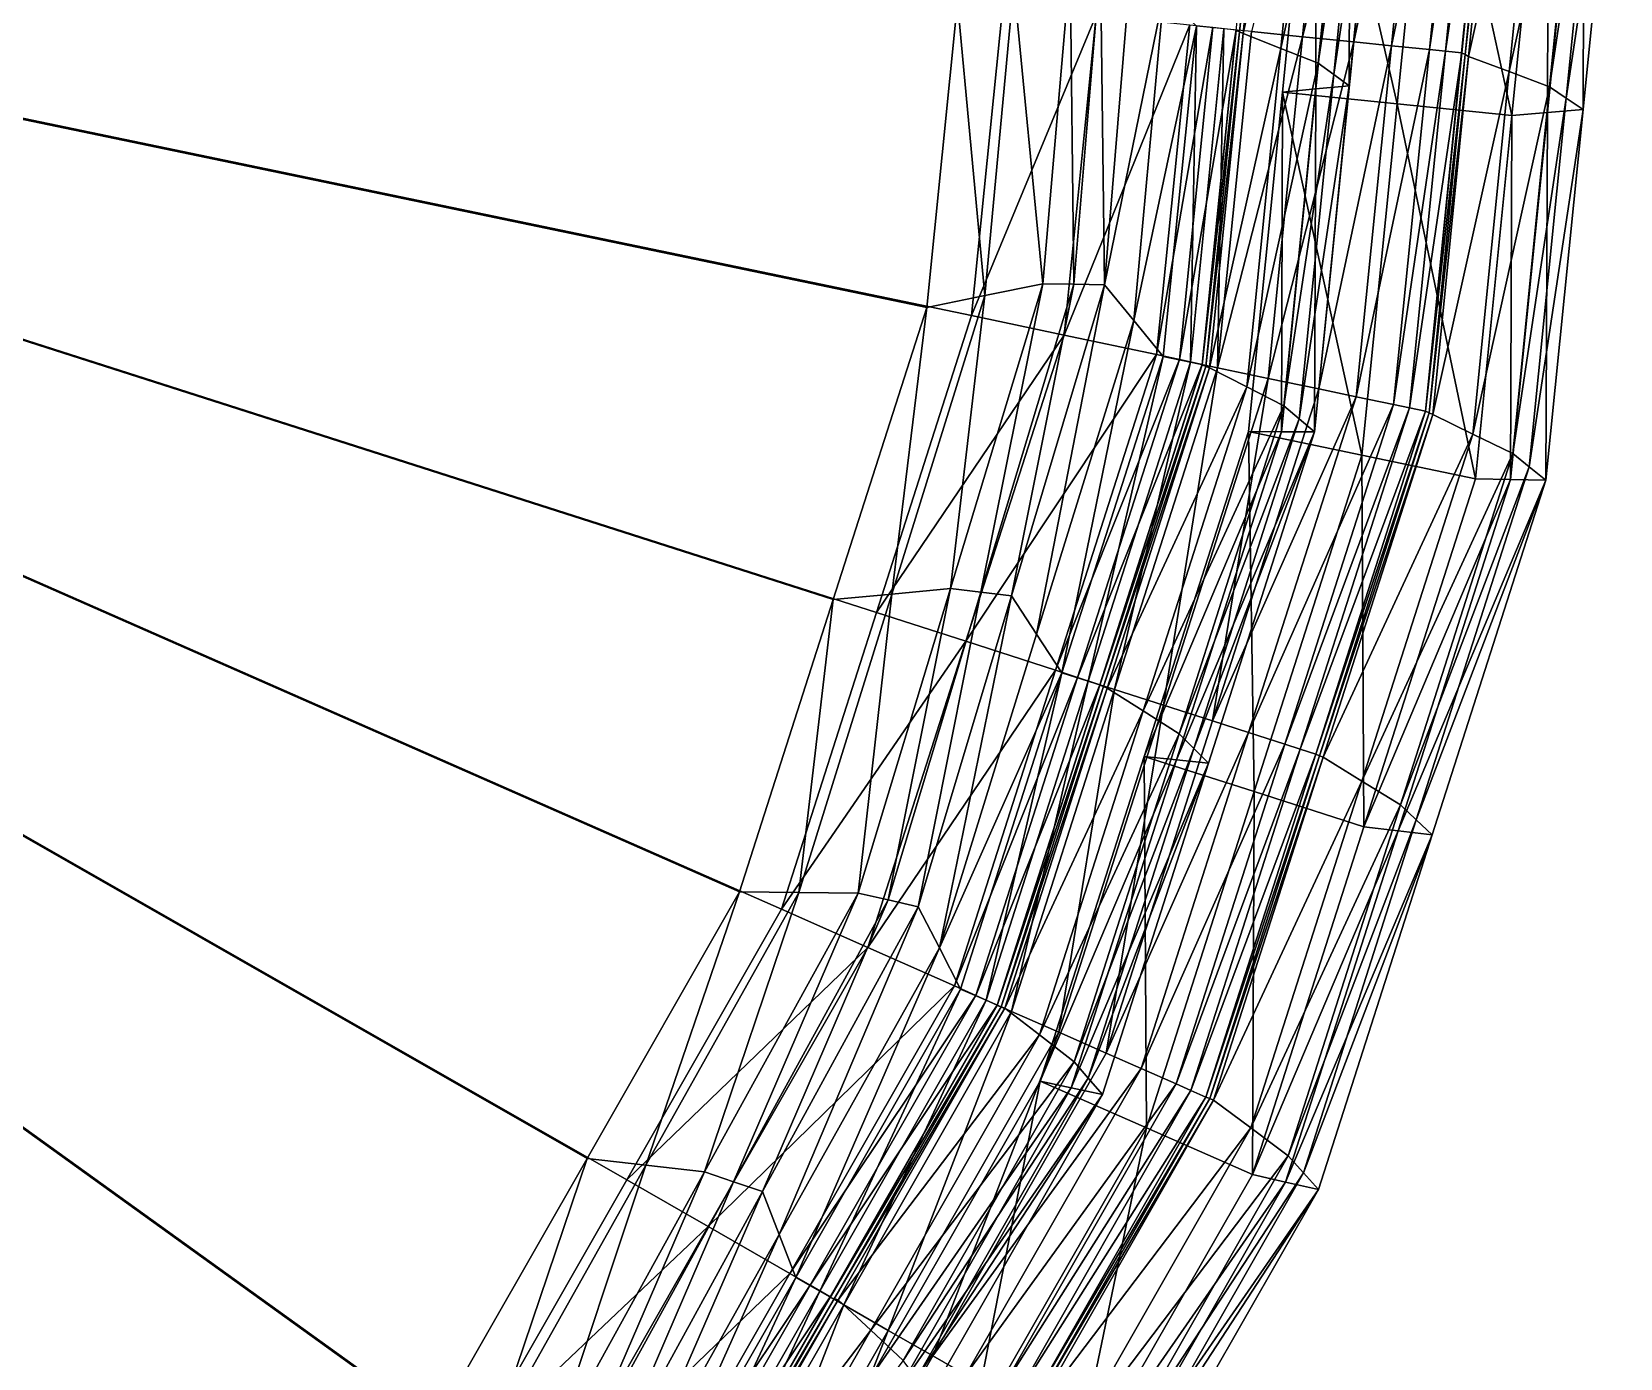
# Model space of a CAD drawing. Extents: x -0.89 to 1.27, y -1.13 to 1.5.
# Drawn here: x 0.789 to 1.27, y -0.5468 to -0.1452 of the extents above; entities that cross this region are included whole.
import ezdxf

# ---------------------------------------------------------------- set-up
doc = ezdxf.new("R2010")
doc.units = 0
doc.layers.add('NoName2', color=15, linetype='CONTINUOUS')

msp = doc.modelspace()

# ---------------------------------------------------------------- linework, layer by layer
at = {"layer": 'NoName2', "color": 0}
for points in [[(1.1738, -0.146701, 0.045898), (1.184226, -0.043271, 0.045898), (1.158318, -0.145141, 0.029938)], [(1.1738, -0.146701, 0.045898), (1.199872, -0.043204, 0.061858), (1.184226, -0.043271, 0.045898)], [(1.189283, -0.148262, 0.061859), (1.199872, -0.043204, 0.061858), (1.1738, -0.146701, 0.045898)], [(1.189283, -0.148262, 0.061859), (1.211458, -0.043155, 0.094499), (1.199872, -0.043204, 0.061858)], [(1.200747, -0.149417, 0.0945), (1.211458, -0.043155, 0.094499), (1.189283, -0.148262, 0.061859)], [(1.200747, -0.149417, 0.0945), (1.223043, -0.043105, 0.12714), (1.211458, -0.043155, 0.094499)], [(1.212211, -0.150573, 0.127141), (1.223043, -0.043105, 0.12714), (1.200747, -0.149417, 0.0945)], [(1.212211, -0.150573, 0.127141), (1.227978, -0.043084, 0.159781), (1.223043, -0.043105, 0.12714)], [(1.217093, -0.151065, 0.159781), (1.227978, -0.043084, 0.159781), (1.212211, -0.150573, 0.127141)], [(1.217093, -0.151065, 0.159781), (1.232912, -0.043063, 0.192421), (1.227978, -0.043084, 0.159781)], [(1.221976, -0.151557, 0.192422), (1.232912, -0.043063, 0.192421), (1.217093, -0.151065, 0.159781)], [(1.221966, -0.151585, 2.85159), (1.232902, -0.043092, 2.851588), (1.221967, -0.151571, 1.554646)], [(1.221966, -0.151585, 2.85159), (1.233922, -0.043646, 3.113521), (1.232902, -0.043092, 2.851588)], [(1.221967, -0.151556, 0.257703), (1.232903, -0.043063, 0.257703), (1.232908, -0.043063, 0.225062)], [(1.221971, -0.151557, 0.225063), (1.221967, -0.151556, 0.257703), (1.232908, -0.043063, 0.225062)], [(1.221967, -0.151556, 0.257703), (1.232902, -0.043077, 1.554646), (1.232903, -0.043063, 0.257703)], [(1.221967, -0.151571, 1.554646), (1.232902, -0.043092, 2.851588), (1.232902, -0.043077, 1.554646)], [(1.221967, -0.151571, 1.554646), (1.232902, -0.043077, 1.554646), (1.221967, -0.151556, 0.257703)], [(1.221971, -0.151557, 0.225063), (1.232908, -0.043063, 0.225062), (1.232912, -0.043063, 0.192421)], [(1.221976, -0.151557, 0.192422), (1.221971, -0.151557, 0.225063), (1.232912, -0.043063, 0.192421)], [(0.849244, -0.636291, 0.000999), (0.189721, -0.047525, 0.000983), (0.787362, -0.70561, 0.000999)], [(0.911126, -0.566972, 0.000999), (0.189721, -0.047525, 0.000983), (0.849244, -0.636291, 0.000999)], [(0.957244, -0.486302, 0.000999), (0.189721, -0.047525, 0.000983), (0.911126, -0.566972, 0.000999)], [(1.003361, -0.405632, 0.001), (0.189721, -0.047525, 0.000983), (0.957244, -0.486302, 0.000999)], [(1.031698, -0.317136, 0.000999), (0.189721, -0.047525, 0.000983), (1.003361, -0.405632, 0.001)], [(1.060036, -0.22864, 0.000999), (0.189721, -0.047525, 0.000983), (1.031698, -0.317136, 0.000999)], [(1.069355, -0.136187, 0.000998), (0.189721, -0.047525, 0.000983), (1.060036, -0.22864, 0.000999)], [(1.073578, -0.23113, 0.062993), (1.044799, -0.321001, 0.062993), (0.189727, -0.047198, 0.062977)], [(1.083041, -0.137239, 0.062992), (1.073578, -0.23113, 0.062993), (0.189727, -0.047198, 0.062977)], [(1.016021, -0.410872, 0.062994), (0.969186, -0.492797, 0.062994), (0.189727, -0.047198, 0.062977)], [(1.044799, -0.321001, 0.062993), (1.016021, -0.410872, 0.062994), (0.189727, -0.047198, 0.062977)], [(0.922352, -0.574721, 0.062994), (0.859507, -0.645118, 0.062993), (0.189727, -0.047198, 0.062977)], [(0.969186, -0.492797, 0.062994), (0.922352, -0.574721, 0.062994), (0.189727, -0.047198, 0.062977)], [(0.796663, -0.715515, 0.062993), (0.720556, -0.771307, 0.062992), (0.189727, -0.047198, 0.062977)], [(0.859507, -0.645118, 0.062993), (0.796663, -0.715515, 0.062993), (0.189727, -0.047198, 0.062977)], [(1.154724, -0.145243, 3.112086), (1.153661, -0.144766, 2.848759), (1.164903, -0.043952, 3.112082)], [(1.154724, -0.145243, 3.112086), (1.164903, -0.043952, 3.112082), (1.165933, -0.044452, 3.375405)], [(1.155787, -0.145719, 3.375412), (1.154724, -0.145243, 3.112086), (1.165933, -0.044452, 3.375405)], [(1.155787, -0.145719, 3.375412), (1.165933, -0.044452, 3.375405), (1.177453, -0.047726, 3.403699)], [(1.16718, -0.15023, 3.403702), (1.155787, -0.145719, 3.375412), (1.177453, -0.047726, 3.403699)], [(1.16718, -0.15023, 3.403702), (1.177453, -0.047726, 3.403699), (1.188972, -0.051, 3.431992)], [(1.223021, -0.152113, 3.113525), (1.233922, -0.043646, 3.113521), (1.221966, -0.151585, 2.85159)], [(1.223021, -0.152113, 3.113525), (1.234942, -0.0442, 3.375454), (1.233922, -0.043646, 3.113521)], [(1.224075, -0.152642, 3.375461), (1.234942, -0.0442, 3.375454), (1.223021, -0.152113, 3.113525)], [(1.224075, -0.152642, 3.375461), (1.247331, -0.047471, 3.403749), (1.234942, -0.0442, 3.375454)], [(1.236328, -0.157238, 3.403752), (1.247331, -0.047471, 3.403749), (1.224075, -0.152642, 3.375461)], [(1.236328, -0.157238, 3.403752), (1.259719, -0.050742, 3.432045), (1.247331, -0.047471, 3.403749)], [(1.178572, -0.154741, 3.431991), (1.16718, -0.15023, 3.403702), (1.188972, -0.051, 3.431992)], [(1.178572, -0.154741, 3.431991), (1.188972, -0.051, 3.431992), (1.193712, -0.053862, 3.45996)], [(1.248581, -0.161834, 3.432043), (1.259719, -0.050742, 3.432045), (1.236328, -0.157238, 3.403752)], [(1.248581, -0.161834, 3.432043), (1.264849, -0.053603, 3.460013), (1.259719, -0.050742, 3.432045)], [(1.183254, -0.158138, 3.459955), (1.178572, -0.154741, 3.431991), (1.193712, -0.053862, 3.45996)], [(1.183254, -0.158138, 3.459955), (1.193712, -0.053862, 3.45996), (1.198452, -0.056724, 3.487929)], [(1.187936, -0.161536, 3.48792), (1.183254, -0.158138, 3.459955), (1.198452, -0.056724, 3.487929)], [(1.187936, -0.161536, 3.48792), (1.198452, -0.056724, 3.487929), (1.188247, -0.058733, 3.515222)], [(1.253649, -0.165268, 3.460007), (1.264849, -0.053603, 3.460013), (1.248581, -0.161834, 3.432043)], [(1.253649, -0.165268, 3.460007), (1.26998, -0.056463, 3.487981), (1.264849, -0.053603, 3.460013)], [(1.258718, -0.168702, 3.48797), (1.26998, -0.056463, 3.487981), (1.253649, -0.165268, 3.460007)], [(1.258718, -0.168702, 3.48797), (1.259101, -0.058475, 3.515273), (1.26998, -0.056463, 3.487981)], [(1.202447, -0.167014, 3.54252), (1.167724, -0.163502, 3.542496), (1.178041, -0.060743, 3.542514)], [(1.167724, -0.163502, 3.542496), (1.17783, -0.162519, 3.515207), (1.178041, -0.060743, 3.542514)], [(1.17783, -0.162519, 3.515207), (1.188247, -0.058733, 3.515222), (1.178041, -0.060743, 3.542514)], [(1.17783, -0.162519, 3.515207), (1.187936, -0.161536, 3.48792), (1.188247, -0.058733, 3.515222)], [(1.213131, -0.060615, 3.542539), (1.202447, -0.167014, 3.54252), (1.178041, -0.060743, 3.542514)], [(1.237171, -0.170527, 3.542546), (1.202447, -0.167014, 3.54252), (1.213131, -0.060615, 3.542539)], [(1.248222, -0.060487, 3.542565), (1.237171, -0.170527, 3.542546), (1.213131, -0.060615, 3.542539)], [(1.237171, -0.170527, 3.542546), (1.248222, -0.060487, 3.542565), (1.247944, -0.169614, 3.515258)], [(1.247944, -0.169614, 3.515258), (1.248222, -0.060487, 3.542565), (1.259101, -0.058475, 3.515273)], [(1.247944, -0.169614, 3.515258), (1.259101, -0.058475, 3.515273), (1.258718, -0.168702, 3.48797)], [(1.112629, -0.124633, 0.008199), (1.103395, -0.125462, 0.008066), (1.104525, -0.221641, 0.008358)], [(1.113845, -0.221785, 0.008421), (1.112629, -0.124633, 0.008199), (1.104525, -0.221641, 0.008358)], [(1.121863, -0.123804, 0.008332), (1.112629, -0.124633, 0.008199), (1.113845, -0.221785, 0.008421)], [(1.113845, -0.221785, 0.008421), (1.131783, -0.133635, 0.019135), (1.121863, -0.123804, 0.008332)], [(1.103395, -0.125462, 0.008066), (1.086375, -0.130824, 0.004532), (1.095204, -0.221497, 0.008294)], [(1.104525, -0.221641, 0.008358), (1.103395, -0.125462, 0.008066), (1.095204, -0.221497, 0.008294)], [(1.086375, -0.130824, 0.004532), (1.069355, -0.136187, 0.000998), (1.07762, -0.225069, 0.004647)], [(1.095204, -0.221497, 0.008294), (1.086375, -0.130824, 0.004532), (1.07762, -0.225069, 0.004647)], [(1.122732, -0.232654, 0.019179), (1.131783, -0.133635, 0.019135), (1.113845, -0.221785, 0.008421)], [(1.122732, -0.232654, 0.019179), (1.141704, -0.143466, 0.029938), (1.131783, -0.133635, 0.019135)], [(1.07762, -0.225069, 0.004647), (1.069355, -0.136187, 0.000998), (1.060036, -0.22864, 0.000999)], [(1.073578, -0.23113, 0.062993), (1.083041, -0.137239, 0.062992), (1.111351, -0.140157, 0.095746)], [(1.101587, -0.237023, 0.095747), (1.073578, -0.23113, 0.062993), (1.111351, -0.140157, 0.095746)], [(1.101587, -0.237023, 0.095747), (1.111351, -0.140157, 0.095746), (1.13966, -0.143075, 0.1285)], [(1.129596, -0.242917, 0.128501), (1.101587, -0.237023, 0.095747), (1.13966, -0.143075, 0.1285)], [(1.131618, -0.243523, 0.029938), (1.141704, -0.143466, 0.029938), (1.122732, -0.232654, 0.019179)], [(1.129596, -0.242917, 0.128501), (1.13966, -0.143075, 0.1285), (1.146662, -0.143846, 0.161254)], [(1.136524, -0.244424, 0.161255), (1.129596, -0.242917, 0.128501), (1.146662, -0.143846, 0.161254)], [(1.139838, -0.245234, 0.029938), (1.141704, -0.143466, 0.029938), (1.131618, -0.243523, 0.029938)], [(1.136524, -0.244424, 0.161255), (1.146662, -0.143846, 0.161254), (1.153664, -0.144616, 0.194008)], [(1.150011, -0.144304, 0.029938), (1.141704, -0.143466, 0.029938), (1.139838, -0.245234, 0.029938)], [(1.143452, -0.24593, 0.194008), (1.136524, -0.244424, 0.161255), (1.153664, -0.144616, 0.194008)], [(1.148056, -0.246944, 0.029939), (1.150011, -0.144304, 0.029938), (1.139838, -0.245234, 0.029938)], [(1.143449, -0.24607, 1.554138), (1.14345, -0.246059, 0.259515), (1.153661, -0.144755, 1.554137)], [(1.143449, -0.24607, 1.554138), (1.153661, -0.144755, 1.554137), (1.153661, -0.144766, 2.848759)], [(1.143449, -0.24608, 2.848761), (1.143449, -0.24607, 1.554138), (1.153661, -0.144766, 2.848759)], [(1.143449, -0.24608, 2.848761), (1.153661, -0.144766, 2.848759), (1.154724, -0.145243, 3.112086)], [(1.144544, -0.246533, 3.112089), (1.143449, -0.24608, 2.848761), (1.154724, -0.145243, 3.112086)], [(1.14345, -0.246059, 0.259515), (1.153661, -0.144745, 0.259515), (1.153661, -0.144755, 1.554137)], [(1.14345, -0.246059, 0.259515), (1.143451, -0.245995, 0.226762), (1.153661, -0.144745, 0.259515)], [(1.143451, -0.245995, 0.226762), (1.153663, -0.14468, 0.226761), (1.153661, -0.144745, 0.259515)], [(1.143451, -0.245995, 0.226762), (1.143452, -0.24593, 0.194008), (1.153663, -0.14468, 0.226761)], [(1.143452, -0.24593, 0.194008), (1.153664, -0.144616, 0.194008), (1.153663, -0.14468, 0.226761)], [(1.144544, -0.246533, 3.112089), (1.154724, -0.145243, 3.112086), (1.155787, -0.145719, 3.375412)], [(1.14564, -0.246986, 3.375417), (1.144544, -0.246533, 3.112089), (1.155787, -0.145719, 3.375412)], [(1.14564, -0.246986, 3.375417), (1.155787, -0.145719, 3.375412), (1.16718, -0.15023, 3.403702)], [(1.158318, -0.145141, 0.029938), (1.150011, -0.144304, 0.029938), (1.148056, -0.246944, 0.029939)], [(1.148056, -0.246944, 0.029939), (1.1738, -0.146701, 0.045898), (1.158318, -0.145141, 0.029938)], [(1.163375, -0.250132, 0.045899), (1.1738, -0.146701, 0.045898), (1.148056, -0.246944, 0.029939)], [(1.163375, -0.250132, 0.045899), (1.189283, -0.148262, 0.061859), (1.1738, -0.146701, 0.045898)], [(1.178693, -0.25332, 0.06186), (1.189283, -0.148262, 0.061859), (1.163375, -0.250132, 0.045899)], [(1.178693, -0.25332, 0.06186), (1.200747, -0.149417, 0.0945), (1.189283, -0.148262, 0.061859)], [(1.156906, -0.252734, 3.403704), (1.14564, -0.246986, 3.375417), (1.16718, -0.15023, 3.403702)], [(1.156906, -0.252734, 3.403704), (1.16718, -0.15023, 3.403702), (1.178572, -0.154741, 3.431991)], [(1.190036, -0.25568, 0.094501), (1.200747, -0.149417, 0.0945), (1.178693, -0.25332, 0.06186)], [(1.190036, -0.25568, 0.094501), (1.212211, -0.150573, 0.127141), (1.200747, -0.149417, 0.0945)], [(1.201378, -0.258041, 0.127141), (1.212211, -0.150573, 0.127141), (1.190036, -0.25568, 0.094501)], [(1.201378, -0.258041, 0.127141), (1.217093, -0.151065, 0.159781), (1.212211, -0.150573, 0.127141)], [(1.206209, -0.259046, 0.159782), (1.217093, -0.151065, 0.159781), (1.201378, -0.258041, 0.127141)], [(1.206209, -0.259046, 0.159782), (1.221976, -0.151557, 0.192422), (1.217093, -0.151065, 0.159781)], [(1.21104, -0.260051, 0.192423), (1.221976, -0.151557, 0.192422), (1.206209, -0.259046, 0.159782)], [(1.21103, -0.260078, 2.85159), (1.223021, -0.152113, 3.113525), (1.221966, -0.151585, 2.85159)], [(1.21103, -0.260078, 2.85159), (1.221966, -0.151585, 2.85159), (1.211031, -0.260064, 1.554647)], [(1.212119, -0.260581, 3.113529), (1.223021, -0.152113, 3.113525), (1.21103, -0.260078, 2.85159)], [(1.211031, -0.260064, 1.554647), (1.221967, -0.151571, 1.554646), (1.211032, -0.26005, 0.257704)], [(1.211031, -0.260064, 1.554647), (1.221966, -0.151585, 2.85159), (1.221967, -0.151571, 1.554646)], [(1.211032, -0.26005, 0.257704), (1.221967, -0.151571, 1.554646), (1.221967, -0.151556, 0.257703)], [(1.211032, -0.26005, 0.257704), (1.221967, -0.151556, 0.257703), (1.221971, -0.151557, 0.225063)], [(1.211036, -0.26005, 0.225063), (1.211032, -0.26005, 0.257704), (1.221971, -0.151557, 0.225063)], [(1.211036, -0.26005, 0.225063), (1.221971, -0.151557, 0.225063), (1.221976, -0.151557, 0.192422)], [(1.21104, -0.260051, 0.192423), (1.211036, -0.26005, 0.225063), (1.221976, -0.151557, 0.192422)], [(1.212119, -0.260581, 3.113529), (1.224075, -0.152642, 3.375461), (1.223021, -0.152113, 3.113525)], [(1.213208, -0.261084, 3.375467), (1.224075, -0.152642, 3.375461), (1.212119, -0.260581, 3.113529)], [(1.213208, -0.261084, 3.375467), (1.236328, -0.157238, 3.403752), (1.224075, -0.152642, 3.375461)], [(1.168172, -0.258482, 3.431989), (1.156906, -0.252734, 3.403704), (1.178572, -0.154741, 3.431991)], [(1.168172, -0.258482, 3.431989), (1.178572, -0.154741, 3.431991), (1.183254, -0.158138, 3.459955)], [(1.172796, -0.262414, 3.459949), (1.168172, -0.258482, 3.431989), (1.183254, -0.158138, 3.459955)], [(1.172796, -0.262414, 3.459949), (1.183254, -0.158138, 3.459955), (1.187936, -0.161536, 3.48792)], [(1.225325, -0.267005, 3.403754), (1.236328, -0.157238, 3.403752), (1.213208, -0.261084, 3.375467)], [(1.225325, -0.267005, 3.403754), (1.248581, -0.161834, 3.432043), (1.236328, -0.157238, 3.403752)], [(1.157406, -0.266261, 3.542477), (1.167413, -0.266304, 3.515193), (1.167724, -0.163502, 3.542496)], [(1.191764, -0.273414, 3.542501), (1.157406, -0.266261, 3.542477), (1.167724, -0.163502, 3.542496)], [(1.167413, -0.266304, 3.515193), (1.17783, -0.162519, 3.515207), (1.167724, -0.163502, 3.542496)], [(1.167413, -0.266304, 3.515193), (1.177421, -0.266347, 3.487909), (1.17783, -0.162519, 3.515207)], [(1.202447, -0.167014, 3.54252), (1.191764, -0.273414, 3.542501), (1.167724, -0.163502, 3.542496)], [(1.177421, -0.266347, 3.487909), (1.172796, -0.262414, 3.459949), (1.187936, -0.161536, 3.48792)], [(1.177421, -0.266347, 3.487909), (1.187936, -0.161536, 3.48792), (1.17783, -0.162519, 3.515207)], [(1.237442, -0.272925, 3.432041), (1.248581, -0.161834, 3.432043), (1.225325, -0.267005, 3.403754)], [(1.237442, -0.272925, 3.432041), (1.253649, -0.165268, 3.460007), (1.248581, -0.161834, 3.432043)], [(1.226121, -0.280568, 3.542526), (1.191764, -0.273414, 3.542501), (1.202447, -0.167014, 3.54252)], [(1.237171, -0.170527, 3.542546), (1.226121, -0.280568, 3.542526), (1.202447, -0.167014, 3.54252)], [(1.242449, -0.276933, 3.460001), (1.253649, -0.165268, 3.460007), (1.237442, -0.272925, 3.432041)], [(1.242449, -0.276933, 3.460001), (1.258718, -0.168702, 3.48797), (1.253649, -0.165268, 3.460007)], [(1.226121, -0.280568, 3.542526), (1.237171, -0.170527, 3.542546), (1.236788, -0.280754, 3.515242)], [(1.236788, -0.280754, 3.515242), (1.237171, -0.170527, 3.542546), (1.247944, -0.169614, 3.515258)], [(1.236788, -0.280754, 3.515242), (1.247944, -0.169614, 3.515258), (1.247456, -0.28094, 3.487959)], [(1.247456, -0.28094, 3.487959), (1.258718, -0.168702, 3.48797), (1.242449, -0.276933, 3.460001)], [(1.247456, -0.28094, 3.487959), (1.247944, -0.169614, 3.515258), (1.258718, -0.168702, 3.48797)], [(1.07762, -0.225069, 0.004647), (1.049463, -0.315433, 0.004854), (1.067227, -0.313731, 0.008709)], [(1.07762, -0.225069, 0.004647), (1.060036, -0.22864, 0.000999), (1.049463, -0.315433, 0.004854)], [(1.095204, -0.221497, 0.008294), (1.07762, -0.225069, 0.004647), (1.067227, -0.313731, 0.008709)], [(1.095204, -0.221497, 0.008294), (1.067227, -0.313731, 0.008709), (1.07643, -0.314844, 0.008744)], [(1.104525, -0.221641, 0.008358), (1.095204, -0.221497, 0.008294), (1.07643, -0.314844, 0.008744)], [(1.104525, -0.221641, 0.008358), (1.07643, -0.314844, 0.008744), (1.085633, -0.315957, 0.008778)], [(1.113845, -0.221785, 0.008421), (1.104525, -0.221641, 0.008358), (1.085633, -0.315957, 0.008778)], [(1.113845, -0.221785, 0.008421), (1.085633, -0.315957, 0.008778), (1.093291, -0.327627, 0.019358)], [(1.122732, -0.232654, 0.019179), (1.113845, -0.221785, 0.008421), (1.093291, -0.327627, 0.019358)], [(1.060036, -0.22864, 0.000999), (1.031698, -0.317136, 0.000999), (1.049463, -0.315433, 0.004854)], [(1.044799, -0.321001, 0.062993), (1.073578, -0.23113, 0.062993), (1.101587, -0.237023, 0.095747)], [(1.122732, -0.232654, 0.019179), (1.093291, -0.327627, 0.019358), (1.10095, -0.339297, 0.029939)], [(1.131618, -0.243523, 0.029938), (1.122732, -0.232654, 0.019179), (1.10095, -0.339297, 0.029939)], [(1.071897, -0.329743, 0.095747), (1.044799, -0.321001, 0.062993), (1.101587, -0.237023, 0.095747)], [(1.071897, -0.329743, 0.095747), (1.101587, -0.237023, 0.095747), (1.129596, -0.242917, 0.128501)], [(1.098994, -0.338485, 0.128501), (1.071897, -0.329743, 0.095747), (1.129596, -0.242917, 0.128501)], [(1.098994, -0.338485, 0.128501), (1.129596, -0.242917, 0.128501), (1.136524, -0.244424, 0.161255)], [(1.105696, -0.340696, 0.161255), (1.098994, -0.338485, 0.128501), (1.136524, -0.244424, 0.161255)], [(1.131618, -0.243523, 0.029938), (1.10095, -0.339297, 0.029939), (1.108902, -0.341844, 0.029939)], [(1.105696, -0.340696, 0.161255), (1.136524, -0.244424, 0.161255), (1.143452, -0.24593, 0.194008)], [(1.139838, -0.245234, 0.029938), (1.131618, -0.243523, 0.029938), (1.108902, -0.341844, 0.029939)], [(1.139838, -0.245234, 0.029938), (1.108902, -0.341844, 0.029939), (1.116853, -0.34439, 0.029939)], [(1.148056, -0.246944, 0.029939), (1.139838, -0.245234, 0.029938), (1.116853, -0.34439, 0.029939)], [(1.112399, -0.342907, 0.194009), (1.105696, -0.340696, 0.161255), (1.143452, -0.24593, 0.194008)], [(1.112395, -0.343057, 2.848761), (1.143449, -0.24608, 2.848761), (1.144544, -0.246533, 3.112089)], [(1.112395, -0.343057, 2.848761), (1.112396, -0.343047, 1.554138), (1.143449, -0.24608, 2.848761)], [(1.113524, -0.343481, 3.112085), (1.112395, -0.343057, 2.848761), (1.144544, -0.246533, 3.112089)], [(1.112396, -0.343036, 0.259516), (1.14345, -0.246059, 0.259515), (1.143449, -0.24607, 1.554138)], [(1.112396, -0.343036, 0.259516), (1.112398, -0.342972, 0.226762), (1.14345, -0.246059, 0.259515)], [(1.112396, -0.343047, 1.554138), (1.112396, -0.343036, 0.259516), (1.143449, -0.24607, 1.554138)], [(1.112396, -0.343047, 1.554138), (1.143449, -0.24607, 1.554138), (1.143449, -0.24608, 2.848761)], [(1.112398, -0.342972, 0.226762), (1.112399, -0.342907, 0.194009), (1.143451, -0.245995, 0.226762)], [(1.112398, -0.342972, 0.226762), (1.143451, -0.245995, 0.226762), (1.14345, -0.246059, 0.259515)], [(1.112399, -0.342907, 0.194009), (1.143452, -0.24593, 0.194008), (1.143451, -0.245995, 0.226762)], [(1.113524, -0.343481, 3.112085), (1.144544, -0.246533, 3.112089), (1.14564, -0.246986, 3.375417)], [(1.114652, -0.343905, 3.375409), (1.113524, -0.343481, 3.112085), (1.14564, -0.246986, 3.375417)], [(1.114652, -0.343905, 3.375409), (1.14564, -0.246986, 3.375417), (1.156906, -0.252734, 3.403704)], [(1.148056, -0.246944, 0.029939), (1.116853, -0.34439, 0.029939), (1.131673, -0.349135, 0.045899)], [(1.163375, -0.250132, 0.045899), (1.148056, -0.246944, 0.029939), (1.131673, -0.349135, 0.045899)], [(1.125529, -0.350836, 3.403691), (1.114652, -0.343905, 3.375409), (1.156906, -0.252734, 3.403704)], [(1.125529, -0.350836, 3.403691), (1.156906, -0.252734, 3.403704), (1.168172, -0.258482, 3.431989)], [(1.163375, -0.250132, 0.045899), (1.131673, -0.349135, 0.045899), (1.146492, -0.35388, 0.06186)], [(1.178693, -0.25332, 0.06186), (1.163375, -0.250132, 0.045899), (1.146492, -0.35388, 0.06186)], [(1.146492, -0.35388, 0.06186), (1.190036, -0.25568, 0.094501), (1.178693, -0.25332, 0.06186)], [(1.136406, -0.357768, 3.431972), (1.125529, -0.350836, 3.403691), (1.168172, -0.258482, 3.431989)], [(1.136406, -0.357768, 3.431972), (1.168172, -0.258482, 3.431989), (1.172796, -0.262414, 3.459949)], [(1.157466, -0.357394, 0.094501), (1.190036, -0.25568, 0.094501), (1.146492, -0.35388, 0.06186)], [(1.157466, -0.357394, 0.094501), (1.201378, -0.258041, 0.127141), (1.190036, -0.25568, 0.094501)], [(1.168439, -0.360908, 0.127142), (1.201378, -0.258041, 0.127141), (1.157466, -0.357394, 0.094501)], [(1.168439, -0.360908, 0.127142), (1.206209, -0.259046, 0.159782), (1.201378, -0.258041, 0.127141)], [(1.173112, -0.362404, 0.159782), (1.206209, -0.259046, 0.159782), (1.168439, -0.360908, 0.127142)], [(1.173112, -0.362404, 0.159782), (1.21104, -0.260051, 0.192423), (1.206209, -0.259046, 0.159782)], [(1.140855, -0.362213, 3.459928), (1.136406, -0.357768, 3.431972), (1.172796, -0.262414, 3.459949)], [(1.140855, -0.362213, 3.459928), (1.172796, -0.262414, 3.459949), (1.177421, -0.266347, 3.487909)], [(1.177785, -0.363901, 0.192423), (1.21104, -0.260051, 0.192423), (1.173112, -0.362404, 0.159782)], [(1.177776, -0.363927, 2.85159), (1.21103, -0.260078, 2.85159), (1.177777, -0.363913, 1.554648)], [(1.177776, -0.363927, 2.85159), (1.212119, -0.260581, 3.113529), (1.21103, -0.260078, 2.85159)], [(1.178901, -0.364399, 3.113524), (1.212119, -0.260581, 3.113529), (1.177776, -0.363927, 2.85159)], [(1.177777, -0.363913, 1.554648), (1.21103, -0.260078, 2.85159), (1.211031, -0.260064, 1.554647)], [(1.177777, -0.363913, 1.554648), (1.211031, -0.260064, 1.554647), (1.177778, -0.363898, 0.257704)], [(1.177778, -0.363898, 0.257704), (1.211032, -0.26005, 0.257704), (1.211036, -0.26005, 0.225063)], [(1.177781, -0.3639, 0.225064), (1.177778, -0.363898, 0.257704), (1.211036, -0.26005, 0.225063)], [(1.177778, -0.363898, 0.257704), (1.211031, -0.260064, 1.554647), (1.211032, -0.26005, 0.257704)], [(1.177781, -0.3639, 0.225064), (1.211036, -0.26005, 0.225063), (1.21104, -0.260051, 0.192423)], [(1.177785, -0.363901, 0.192423), (1.177781, -0.3639, 0.225064), (1.21104, -0.260051, 0.192423)], [(1.178901, -0.364399, 3.113524), (1.213208, -0.261084, 3.375467), (1.212119, -0.260581, 3.113529)], [(1.180026, -0.36487, 3.375458), (1.213208, -0.261084, 3.375467), (1.178901, -0.364399, 3.113524)], [(1.180026, -0.36487, 3.375458), (1.225325, -0.267005, 3.403754), (1.213208, -0.261084, 3.375467)], [(1.159135, -0.375246, 3.542467), (1.125893, -0.364608, 3.542444), (1.157406, -0.266261, 3.542477)], [(1.125893, -0.364608, 3.542444), (1.167413, -0.266304, 3.515193), (1.157406, -0.266261, 3.542477)], [(1.135598, -0.365633, 3.515164), (1.167413, -0.266304, 3.515193), (1.125893, -0.364608, 3.542444)], [(1.135598, -0.365633, 3.515164), (1.177421, -0.266347, 3.487909), (1.167413, -0.266304, 3.515193)], [(1.145303, -0.366658, 3.487883), (1.177421, -0.266347, 3.487909), (1.135598, -0.365633, 3.515164)], [(1.145303, -0.366658, 3.487883), (1.140855, -0.362213, 3.459928), (1.177421, -0.266347, 3.487909)], [(1.191764, -0.273414, 3.542501), (1.159135, -0.375246, 3.542467), (1.157406, -0.266261, 3.542477)], [(1.191726, -0.372059, 3.40374), (1.225325, -0.267005, 3.403754), (1.180026, -0.36487, 3.375458)], [(1.191726, -0.372059, 3.40374), (1.237442, -0.272925, 3.432041), (1.225325, -0.267005, 3.403754)], [(1.192377, -0.385884, 3.54249), (1.159135, -0.375246, 3.542467), (1.191764, -0.273414, 3.542501)], [(1.203426, -0.379247, 3.432023), (1.237442, -0.272925, 3.432041), (1.191726, -0.372059, 3.40374)], [(1.226121, -0.280568, 3.542526), (1.192377, -0.385884, 3.54249), (1.191764, -0.273414, 3.542501)], [(1.203426, -0.379247, 3.432023), (1.242449, -0.276933, 3.460001), (1.237442, -0.272925, 3.432041)], [(1.208245, -0.383803, 3.459978), (1.242449, -0.276933, 3.460001), (1.203426, -0.379247, 3.432023)], [(1.208245, -0.383803, 3.459978), (1.247456, -0.28094, 3.487959), (1.242449, -0.276933, 3.460001)], [(1.192377, -0.385884, 3.54249), (1.226121, -0.280568, 3.542526), (1.236788, -0.280754, 3.515242)], [(1.20272, -0.387122, 3.515211), (1.192377, -0.385884, 3.54249), (1.236788, -0.280754, 3.515242)], [(1.20272, -0.387122, 3.515211), (1.236788, -0.280754, 3.515242), (1.247456, -0.28094, 3.487959)], [(1.213063, -0.388359, 3.487932), (1.20272, -0.387122, 3.515211), (1.247456, -0.28094, 3.487959)], [(1.213063, -0.388359, 3.487932), (1.247456, -0.28094, 3.487959), (1.208245, -0.383803, 3.459978)], [(1.031698, -0.317136, 0.000999), (1.003361, -0.405632, 0.001), (1.021306, -0.405798, 0.005062)], [(1.049463, -0.315433, 0.004854), (1.031698, -0.317136, 0.000999), (1.021306, -0.405798, 0.005062)], [(1.049463, -0.315433, 0.004854), (1.021306, -0.405798, 0.005062), (1.03925, -0.405965, 0.009124)], [(1.067227, -0.313731, 0.008709), (1.03925, -0.405965, 0.009124), (1.048335, -0.408047, 0.00913)], [(1.067227, -0.313731, 0.008709), (1.049463, -0.315433, 0.004854), (1.03925, -0.405965, 0.009124)], [(1.07643, -0.314844, 0.008744), (1.067227, -0.313731, 0.008709), (1.048335, -0.408047, 0.00913)], [(1.07643, -0.314844, 0.008744), (1.048335, -0.408047, 0.00913), (1.05742, -0.41013, 0.009136)], [(1.085633, -0.315957, 0.008778), (1.07643, -0.314844, 0.008744), (1.05742, -0.41013, 0.009136)], [(1.085633, -0.315957, 0.008778), (1.05742, -0.41013, 0.009136), (1.063851, -0.4226, 0.019537)], [(1.093291, -0.327627, 0.019358), (1.085633, -0.315957, 0.008778), (1.063851, -0.4226, 0.019537)], [(1.016021, -0.410872, 0.062994), (1.044799, -0.321001, 0.062993), (1.071897, -0.329743, 0.095747)], [(1.042206, -0.422463, 0.095748), (1.016021, -0.410872, 0.062994), (1.071897, -0.329743, 0.095747)], [(1.042206, -0.422463, 0.095748), (1.071897, -0.329743, 0.095747), (1.098994, -0.338485, 0.128501)], [(1.063851, -0.4226, 0.019537), (1.10095, -0.339297, 0.029939), (1.093291, -0.327627, 0.019358)], [(1.068392, -0.434053, 0.128502), (1.042206, -0.422463, 0.095748), (1.098994, -0.338485, 0.128501)], [(1.070282, -0.435071, 0.029939), (1.10095, -0.339297, 0.029939), (1.063851, -0.4226, 0.019537)], [(1.068392, -0.434053, 0.128502), (1.098994, -0.338485, 0.128501), (1.105696, -0.340696, 0.161255)], [(1.074868, -0.436969, 0.161255), (1.068392, -0.434053, 0.128502), (1.105696, -0.340696, 0.161255)], [(1.10095, -0.339297, 0.029939), (1.070282, -0.435071, 0.029939), (1.077966, -0.438453, 0.029939)], [(1.074868, -0.436969, 0.161255), (1.105696, -0.340696, 0.161255), (1.112399, -0.342907, 0.194009)], [(1.108902, -0.341844, 0.029939), (1.10095, -0.339297, 0.029939), (1.077966, -0.438453, 0.029939)], [(1.081345, -0.439884, 0.194009), (1.074868, -0.436969, 0.161255), (1.112399, -0.342907, 0.194009)], [(1.108902, -0.341844, 0.029939), (1.077966, -0.438453, 0.029939), (1.08565, -0.441835, 0.029939)], [(1.081342, -0.440013, 0.259516), (1.112396, -0.343036, 0.259516), (1.112396, -0.343047, 1.554138)], [(1.081342, -0.440013, 0.259516), (1.081344, -0.439949, 0.226763), (1.112396, -0.343036, 0.259516)], [(1.081342, -0.440024, 1.554138), (1.081342, -0.440013, 0.259516), (1.112396, -0.343047, 1.554138)], [(1.081342, -0.440024, 1.554138), (1.112396, -0.343047, 1.554138), (1.112395, -0.343057, 2.848761)], [(1.081342, -0.440034, 2.848761), (1.081342, -0.440024, 1.554138), (1.112395, -0.343057, 2.848761)], [(1.081342, -0.440034, 2.848761), (1.112395, -0.343057, 2.848761), (1.113524, -0.343481, 3.112085)], [(1.082503, -0.440429, 3.11208), (1.081342, -0.440034, 2.848761), (1.113524, -0.343481, 3.112085)], [(1.081344, -0.439949, 0.226763), (1.112398, -0.342972, 0.226762), (1.112396, -0.343036, 0.259516)], [(1.081344, -0.439949, 0.226763), (1.081345, -0.439884, 0.194009), (1.112398, -0.342972, 0.226762)], [(1.081345, -0.439884, 0.194009), (1.112399, -0.342907, 0.194009), (1.112398, -0.342972, 0.226762)], [(1.082503, -0.440429, 3.11208), (1.113524, -0.343481, 3.112085), (1.114652, -0.343905, 3.375409)], [(1.083665, -0.440824, 3.3754), (1.082503, -0.440429, 3.11208), (1.114652, -0.343905, 3.375409)], [(1.083665, -0.440824, 3.3754), (1.114652, -0.343905, 3.375409), (1.125529, -0.350836, 3.403691)], [(1.116853, -0.34439, 0.029939), (1.108902, -0.341844, 0.029939), (1.08565, -0.441835, 0.029939)], [(1.116853, -0.34439, 0.029939), (1.08565, -0.441835, 0.029939), (1.099971, -0.448138, 0.0459)], [(1.131673, -0.349135, 0.045899), (1.116853, -0.34439, 0.029939), (1.099971, -0.448138, 0.0459)], [(1.094152, -0.448939, 3.403678), (1.083665, -0.440824, 3.3754), (1.125529, -0.350836, 3.403691)], [(1.094152, -0.448939, 3.403678), (1.125529, -0.350836, 3.403691), (1.136406, -0.357768, 3.431972)], [(1.131673, -0.349135, 0.045899), (1.099971, -0.448138, 0.0459), (1.114291, -0.454441, 0.06186)], [(1.146492, -0.35388, 0.06186), (1.131673, -0.349135, 0.045899), (1.114291, -0.454441, 0.06186)], [(1.114291, -0.454441, 0.06186), (1.157466, -0.357394, 0.094501), (1.146492, -0.35388, 0.06186)], [(1.10464, -0.457054, 3.431955), (1.094152, -0.448939, 3.403678), (1.136406, -0.357768, 3.431972)], [(1.10464, -0.457054, 3.431955), (1.136406, -0.357768, 3.431972), (1.140855, -0.362213, 3.459928)], [(1.124895, -0.459108, 0.094501), (1.157466, -0.357394, 0.094501), (1.114291, -0.454441, 0.06186)], [(1.124895, -0.459108, 0.094501), (1.168439, -0.360908, 0.127142), (1.157466, -0.357394, 0.094501)], [(1.094381, -0.462955, 3.54241), (1.135598, -0.365633, 3.515164), (1.125893, -0.364608, 3.542444)], [(1.126506, -0.477077, 3.542432), (1.094381, -0.462955, 3.54241), (1.125893, -0.364608, 3.542444)], [(1.108913, -0.462012, 3.459906), (1.10464, -0.457054, 3.431955), (1.140855, -0.362213, 3.459928)], [(1.108913, -0.462012, 3.459906), (1.140855, -0.362213, 3.459928), (1.145303, -0.366658, 3.487883)], [(1.135499, -0.463775, 0.127142), (1.168439, -0.360908, 0.127142), (1.124895, -0.459108, 0.094501)], [(1.159135, -0.375246, 3.542467), (1.126506, -0.477077, 3.542432), (1.125893, -0.364608, 3.542444)], [(1.135499, -0.463775, 0.127142), (1.173112, -0.362404, 0.159782), (1.168439, -0.360908, 0.127142)], [(1.140015, -0.465763, 0.159783), (1.173112, -0.362404, 0.159782), (1.135499, -0.463775, 0.127142)], [(1.140015, -0.465763, 0.159783), (1.177785, -0.363901, 0.192423), (1.173112, -0.362404, 0.159782)], [(1.144531, -0.467751, 0.192424), (1.177785, -0.363901, 0.192423), (1.140015, -0.465763, 0.159783)], [(1.144522, -0.467776, 2.851591), (1.178901, -0.364399, 3.113524), (1.177776, -0.363927, 2.85159)], [(1.144522, -0.467776, 2.851591), (1.177776, -0.363927, 2.85159), (1.144523, -0.467761, 1.554648)], [(1.145683, -0.468216, 3.11352), (1.178901, -0.364399, 3.113524), (1.144522, -0.467776, 2.851591)], [(1.144523, -0.467747, 0.257705), (1.177777, -0.363913, 1.554648), (1.177778, -0.363898, 0.257704)], [(1.144523, -0.467747, 0.257705), (1.177778, -0.363898, 0.257704), (1.177781, -0.3639, 0.225064)], [(1.144527, -0.467749, 0.225064), (1.144523, -0.467747, 0.257705), (1.177781, -0.3639, 0.225064)], [(1.144523, -0.467761, 1.554648), (1.177777, -0.363913, 1.554648), (1.144523, -0.467747, 0.257705)], [(1.144523, -0.467761, 1.554648), (1.177776, -0.363927, 2.85159), (1.177777, -0.363913, 1.554648)], [(1.144527, -0.467749, 0.225064), (1.177781, -0.3639, 0.225064), (1.177785, -0.363901, 0.192423)], [(1.144531, -0.467751, 0.192424), (1.144527, -0.467749, 0.225064), (1.177785, -0.363901, 0.192423)], [(1.145683, -0.468216, 3.11352), (1.180026, -0.36487, 3.375458), (1.178901, -0.364399, 3.113524)], [(1.146844, -0.468657, 3.375448), (1.180026, -0.36487, 3.375458), (1.145683, -0.468216, 3.11352)], [(1.146844, -0.468657, 3.375448), (1.191726, -0.372059, 3.40374), (1.180026, -0.36487, 3.375458)], [(1.103783, -0.464963, 3.515133), (1.135598, -0.365633, 3.515164), (1.094381, -0.462955, 3.54241)], [(1.103783, -0.464963, 3.515133), (1.145303, -0.366658, 3.487883), (1.135598, -0.365633, 3.515164)], [(1.113185, -0.46697, 3.487857), (1.145303, -0.366658, 3.487883), (1.103783, -0.464963, 3.515133)], [(1.113185, -0.46697, 3.487857), (1.108913, -0.462012, 3.459906), (1.145303, -0.366658, 3.487883)], [(1.158127, -0.477113, 3.403726), (1.191726, -0.372059, 3.40374), (1.146844, -0.468657, 3.375448)], [(1.158127, -0.477113, 3.403726), (1.203426, -0.379247, 3.432023), (1.191726, -0.372059, 3.40374)], [(1.158632, -0.4912, 3.542454), (1.126506, -0.477077, 3.542432), (1.159135, -0.375246, 3.542467)], [(1.16941, -0.485569, 3.432004), (1.203426, -0.379247, 3.432023), (1.158127, -0.477113, 3.403726)], [(1.192377, -0.385884, 3.54249), (1.158632, -0.4912, 3.542454), (1.159135, -0.375246, 3.542467)], [(1.16941, -0.485569, 3.432004), (1.208245, -0.383803, 3.459978), (1.203426, -0.379247, 3.432023)], [(1.174041, -0.490674, 3.459954), (1.208245, -0.383803, 3.459978), (1.16941, -0.485569, 3.432004)], [(1.174041, -0.490674, 3.459954), (1.213063, -0.388359, 3.487932), (1.208245, -0.383803, 3.459978)], [(1.158632, -0.4912, 3.542454), (1.192377, -0.385884, 3.54249), (1.20272, -0.387122, 3.515211)], [(1.168652, -0.493489, 3.51518), (1.158632, -0.4912, 3.542454), (1.20272, -0.387122, 3.515211)], [(1.168652, -0.493489, 3.51518), (1.20272, -0.387122, 3.515211), (1.213063, -0.388359, 3.487932)], [(1.178672, -0.495779, 3.487905), (1.168652, -0.493489, 3.51518), (1.213063, -0.388359, 3.487932)], [(1.178672, -0.495779, 3.487905), (1.213063, -0.388359, 3.487932), (1.174041, -0.490674, 3.459954)], [(1.003361, -0.405632, 0.001), (0.957244, -0.486302, 0.000999), (0.974976, -0.488334, 0.005354)], [(1.021306, -0.405798, 0.005062), (1.003361, -0.405632, 0.001), (0.974976, -0.488334, 0.005354)], [(1.021306, -0.405798, 0.005062), (0.974976, -0.488334, 0.005354), (0.992708, -0.490366, 0.009708)], [(1.03925, -0.405965, 0.009124), (1.021306, -0.405798, 0.005062), (0.992708, -0.490366, 0.009708)], [(1.03925, -0.405965, 0.009124), (0.992708, -0.490366, 0.009708), (1.001477, -0.493372, 0.009727)], [(1.048335, -0.408047, 0.00913), (1.03925, -0.405965, 0.009124), (1.001477, -0.493372, 0.009727)], [(1.048335, -0.408047, 0.00913), (1.001477, -0.493372, 0.009727), (1.010246, -0.496378, 0.009746)], [(1.05742, -0.41013, 0.009136), (1.048335, -0.408047, 0.00913), (1.010246, -0.496378, 0.009746)], [(0.969186, -0.492797, 0.062994), (1.016021, -0.410872, 0.062994), (1.042206, -0.422463, 0.095748)], [(1.05742, -0.41013, 0.009136), (1.010246, -0.496378, 0.009746), (1.015309, -0.509377, 0.019843)], [(1.063851, -0.4226, 0.019537), (1.05742, -0.41013, 0.009136), (1.015309, -0.509377, 0.019843)], [(0.993887, -0.506984, 0.095748), (0.969186, -0.492797, 0.062994), (1.042206, -0.422463, 0.095748)], [(0.993887, -0.506984, 0.095748), (1.042206, -0.422463, 0.095748), (1.068392, -0.434053, 0.128502)], [(1.063851, -0.4226, 0.019537), (1.015309, -0.509377, 0.019843), (1.020371, -0.522376, 0.029939)], [(1.070282, -0.435071, 0.029939), (1.063851, -0.4226, 0.019537), (1.020371, -0.522376, 0.029939)], [(1.018589, -0.52117, 0.128502), (0.993887, -0.506984, 0.095748), (1.068392, -0.434053, 0.128502)], [(1.018589, -0.52117, 0.128502), (1.068392, -0.434053, 0.128502), (1.074868, -0.436969, 0.161255)], [(1.024698, -0.524728, 0.161255), (1.018589, -0.52117, 0.128502), (1.074868, -0.436969, 0.161255)], [(1.070282, -0.435071, 0.029939), (1.020371, -0.522376, 0.029939), (1.02762, -0.52652, 0.029939)], [(1.024698, -0.524728, 0.161255), (1.074868, -0.436969, 0.161255), (1.081345, -0.439884, 0.194009)], [(1.077966, -0.438453, 0.029939), (1.070282, -0.435071, 0.029939), (1.02762, -0.52652, 0.029939)], [(1.030807, -0.528286, 0.194009), (1.024698, -0.524728, 0.161255), (1.081345, -0.439884, 0.194009)], [(1.077966, -0.438453, 0.029939), (1.02762, -0.52652, 0.029939), (1.034868, -0.530663, 0.029939)], [(1.030804, -0.528425, 1.554138), (1.030805, -0.528415, 0.259516), (1.081342, -0.440024, 1.554138)], [(1.030804, -0.528425, 1.554138), (1.081342, -0.440024, 1.554138), (1.081342, -0.440034, 2.848761)], [(1.030804, -0.528436, 2.848761), (1.081342, -0.440034, 2.848761), (1.082503, -0.440429, 3.11208)], [(1.030804, -0.528436, 2.848761), (1.030804, -0.528425, 1.554138), (1.081342, -0.440034, 2.848761)], [(1.032, -0.528798, 3.112068), (1.030804, -0.528436, 2.848761), (1.082503, -0.440429, 3.11208)], [(1.030805, -0.528415, 0.259516), (1.081342, -0.440013, 0.259516), (1.081342, -0.440024, 1.554138)], [(1.030805, -0.528415, 0.259516), (1.030806, -0.52835, 0.226763), (1.081342, -0.440013, 0.259516)], [(1.030806, -0.52835, 0.226763), (1.030807, -0.528286, 0.194009), (1.081344, -0.439949, 0.226763)], [(1.030806, -0.52835, 0.226763), (1.081344, -0.439949, 0.226763), (1.081342, -0.440013, 0.259516)], [(1.030807, -0.528286, 0.194009), (1.081345, -0.439884, 0.194009), (1.081344, -0.439949, 0.226763)], [(1.032, -0.528798, 3.112068), (1.082503, -0.440429, 3.11208), (1.083665, -0.440824, 3.3754)], [(1.033196, -0.529159, 3.375376), (1.032, -0.528798, 3.112068), (1.083665, -0.440824, 3.3754)], [(1.033196, -0.529159, 3.375376), (1.083665, -0.440824, 3.3754), (1.094152, -0.448939, 3.403678)], [(1.08565, -0.441835, 0.029939), (1.077966, -0.438453, 0.029939), (1.034868, -0.530663, 0.029939)], [(1.08565, -0.441835, 0.029939), (1.034868, -0.530663, 0.029939), (1.048377, -0.538386, 0.0459)], [(1.099971, -0.448138, 0.0459), (1.08565, -0.441835, 0.029939), (1.048377, -0.538386, 0.0459)], [(1.043049, -0.538353, 3.403649), (1.033196, -0.529159, 3.375376), (1.094152, -0.448939, 3.403678)], [(1.043049, -0.538353, 3.403649), (1.094152, -0.448939, 3.403678), (1.10464, -0.457054, 3.431955)], [(1.099971, -0.448138, 0.0459), (1.048377, -0.538386, 0.0459), (1.061886, -0.546109, 0.06186)], [(1.114291, -0.454441, 0.06186), (1.099971, -0.448138, 0.0459), (1.061886, -0.546109, 0.06186)], [(1.061886, -0.546109, 0.06186), (1.124895, -0.459108, 0.094501), (1.114291, -0.454441, 0.06186)], [(1.052901, -0.547547, 3.431922), (1.043049, -0.538353, 3.403649), (1.10464, -0.457054, 3.431955)], [(1.052901, -0.547547, 3.431922), (1.10464, -0.457054, 3.431955), (1.108913, -0.462012, 3.459906)], [(1.071889, -0.551828, 0.094501), (1.124895, -0.459108, 0.094501), (1.061886, -0.546109, 0.06186)], [(1.071889, -0.551828, 0.094501), (1.135499, -0.463775, 0.127142), (1.124895, -0.459108, 0.094501)], [(1.094381, -0.462955, 3.54241), (1.073363, -0.56989, 3.542383), (1.043056, -0.552592, 3.542363)], [(1.043056, -0.552592, 3.542363), (1.103783, -0.464963, 3.515133), (1.094381, -0.462955, 3.54241)], [(1.051966, -0.555495, 3.51509), (1.103783, -0.464963, 3.515133), (1.043056, -0.552592, 3.542363)], [(1.051966, -0.555495, 3.51509), (1.113185, -0.46697, 3.487857), (1.103783, -0.464963, 3.515133)], [(1.056889, -0.552972, 3.45987), (1.052901, -0.547547, 3.431922), (1.108913, -0.462012, 3.459906)], [(1.056889, -0.552972, 3.45987), (1.108913, -0.462012, 3.459906), (1.113185, -0.46697, 3.487857)], [(1.081892, -0.557546, 0.127142), (1.135499, -0.463775, 0.127142), (1.071889, -0.551828, 0.094501)], [(1.126506, -0.477077, 3.542432), (1.073363, -0.56989, 3.542383), (1.094381, -0.462955, 3.54241)], [(1.081892, -0.557546, 0.127142), (1.140015, -0.465763, 0.159783), (1.135499, -0.463775, 0.127142)], [(1.086152, -0.559982, 0.159783), (1.140015, -0.465763, 0.159783), (1.081892, -0.557546, 0.127142)], [(1.086152, -0.559982, 0.159783), (1.144531, -0.467751, 0.192424), (1.140015, -0.465763, 0.159783)], [(1.060876, -0.558397, 3.487817), (1.113185, -0.46697, 3.487857), (1.051966, -0.555495, 3.51509)], [(1.060876, -0.558397, 3.487817), (1.056889, -0.552972, 3.45987), (1.113185, -0.46697, 3.487857)], [(1.090412, -0.562417, 0.192423), (1.144531, -0.467751, 0.192424), (1.086152, -0.559982, 0.159783)], [(1.090404, -0.562427, 1.554648), (1.144522, -0.467776, 2.851591), (1.144523, -0.467761, 1.554648)], [(1.090404, -0.562427, 1.554648), (1.144523, -0.467761, 1.554648), (1.090405, -0.562413, 0.257705)], [(1.090404, -0.562441, 2.851591), (1.144522, -0.467776, 2.851591), (1.090404, -0.562427, 1.554648)], [(1.090404, -0.562441, 2.851591), (1.145683, -0.468216, 3.11352), (1.144522, -0.467776, 2.851591)], [(1.0916, -0.562846, 3.113507), (1.145683, -0.468216, 3.11352), (1.090404, -0.562441, 2.851591)], [(1.090405, -0.562413, 0.257705), (1.144523, -0.467747, 0.257705), (1.144527, -0.467749, 0.225064)], [(1.090405, -0.562413, 0.257705), (1.144523, -0.467761, 1.554648), (1.144523, -0.467747, 0.257705)], [(1.090409, -0.562415, 0.225064), (1.090405, -0.562413, 0.257705), (1.144527, -0.467749, 0.225064)], [(1.090409, -0.562415, 0.225064), (1.144527, -0.467749, 0.225064), (1.144531, -0.467751, 0.192424)], [(1.090412, -0.562417, 0.192423), (1.090409, -0.562415, 0.225064), (1.144531, -0.467751, 0.192424)], [(1.0916, -0.562846, 3.113507), (1.146844, -0.468657, 3.375448), (1.145683, -0.468216, 3.11352)], [(1.092797, -0.563251, 3.375423), (1.146844, -0.468657, 3.375448), (1.0916, -0.562846, 3.113507)], [(1.092797, -0.563251, 3.375423), (1.158127, -0.477113, 3.403726), (1.146844, -0.468657, 3.375448)], [(1.126506, -0.477077, 3.542432), (1.103669, -0.587188, 3.542404), (1.073363, -0.56989, 3.542383)], [(1.103401, -0.572862, 3.403696), (1.158127, -0.477113, 3.403726), (1.092797, -0.563251, 3.375423)], [(1.103401, -0.572862, 3.403696), (1.16941, -0.485569, 3.432004), (1.158127, -0.477113, 3.403726)], [(1.158632, -0.4912, 3.542454), (1.103669, -0.587188, 3.542404), (1.126506, -0.477077, 3.542432)], [(1.114004, -0.582473, 3.431968), (1.16941, -0.485569, 3.432004), (1.103401, -0.572862, 3.403696)], [(1.114004, -0.582473, 3.431968), (1.174041, -0.490674, 3.459954), (1.16941, -0.485569, 3.432004)], [(0.957244, -0.486302, 0.000999), (0.911126, -0.566972, 0.000999), (0.928647, -0.57087, 0.005645)], [(0.974976, -0.488334, 0.005354), (0.957244, -0.486302, 0.000999), (0.928647, -0.57087, 0.005645)], [(0.974976, -0.488334, 0.005354), (0.928647, -0.57087, 0.005645), (0.946167, -0.574766, 0.010291)], [(0.992708, -0.490366, 0.009708), (0.974976, -0.488334, 0.005354), (0.946167, -0.574766, 0.010291)], [(0.992708, -0.490366, 0.009708), (0.946167, -0.574766, 0.010291), (0.95462, -0.578696, 0.010324)], [(1.001477, -0.493372, 0.009727), (0.992708, -0.490366, 0.009708), (0.95462, -0.578696, 0.010324)], [(0.922352, -0.574721, 0.062994), (0.969186, -0.492797, 0.062994), (0.993887, -0.506984, 0.095748)], [(1.001477, -0.493372, 0.009727), (0.95462, -0.578696, 0.010324), (0.963073, -0.582626, 0.010357)], [(1.010246, -0.496378, 0.009746), (1.001477, -0.493372, 0.009727), (0.963073, -0.582626, 0.010357)], [(1.103669, -0.587188, 3.542404), (1.158632, -0.4912, 3.542454), (1.168652, -0.493489, 3.51518)], [(1.113161, -0.590436, 3.515132), (1.103669, -0.587188, 3.542404), (1.168652, -0.493489, 3.51518)], [(1.113161, -0.590436, 3.515132), (1.168652, -0.493489, 3.51518), (1.178672, -0.495779, 3.487905)], [(1.118329, -0.588078, 3.459915), (1.174041, -0.490674, 3.459954), (1.114004, -0.582473, 3.431968)], [(1.118329, -0.588078, 3.459915), (1.178672, -0.495779, 3.487905), (1.174041, -0.490674, 3.459954)], [(1.010246, -0.496378, 0.009746), (0.963073, -0.582626, 0.010357), (0.966767, -0.596154, 0.020148)], [(1.015309, -0.509377, 0.019843), (1.010246, -0.496378, 0.009746), (0.966767, -0.596154, 0.020148)], [(1.122653, -0.593683, 3.487862), (1.113161, -0.590436, 3.515132), (1.178672, -0.495779, 3.487905)], [(1.122653, -0.593683, 3.487862), (1.178672, -0.495779, 3.487905), (1.118329, -0.588078, 3.459915)], [(0.945568, -0.591504, 0.095748), (0.922352, -0.574721, 0.062994), (0.993887, -0.506984, 0.095748)], [(0.945568, -0.591504, 0.095748), (0.993887, -0.506984, 0.095748), (1.018589, -0.52117, 0.128502)], [(1.015309, -0.509377, 0.019843), (0.966767, -0.596154, 0.020148), (0.970461, -0.609681, 0.029939)], [(1.020371, -0.522376, 0.029939), (1.015309, -0.509377, 0.019843), (0.970461, -0.609681, 0.029939)], [(0.968785, -0.608287, 0.128502), (0.945568, -0.591504, 0.095748), (1.018589, -0.52117, 0.128502)], [(0.968785, -0.608287, 0.128502), (1.018589, -0.52117, 0.128502), (1.024698, -0.524728, 0.161255)], [(1.020371, -0.522376, 0.029939), (0.970461, -0.609681, 0.029939), (0.977274, -0.614586, 0.029939)], [(1.02762, -0.52652, 0.029939), (1.020371, -0.522376, 0.029939), (0.977274, -0.614586, 0.029939)], [(0.974528, -0.612487, 0.161255), (0.968785, -0.608287, 0.128502), (1.024698, -0.524728, 0.161255)], [(0.974528, -0.612487, 0.161255), (1.024698, -0.524728, 0.161255), (1.030807, -0.528286, 0.194009)], [(0.98027, -0.616687, 0.194009), (0.974528, -0.612487, 0.161255), (1.030807, -0.528286, 0.194009)], [(1.02762, -0.52652, 0.029939), (0.977274, -0.614586, 0.029939), (0.984087, -0.619492, 0.029939)], [(0.980266, -0.616838, 2.848761), (0.980267, -0.616827, 1.554139), (1.030804, -0.528436, 2.848761)], [(0.980266, -0.616838, 2.848761), (1.030804, -0.528436, 2.848761), (1.032, -0.528798, 3.112068)], [(0.981497, -0.617166, 3.112056), (0.980266, -0.616838, 2.848761), (1.032, -0.528798, 3.112068)], [(0.980267, -0.616816, 0.259516), (1.030805, -0.528415, 0.259516), (1.030804, -0.528425, 1.554138)], [(0.980267, -0.616816, 0.259516), (0.980269, -0.616752, 0.226763), (1.030805, -0.528415, 0.259516)], [(0.980267, -0.616827, 1.554139), (0.980267, -0.616816, 0.259516), (1.030804, -0.528425, 1.554138)], [(0.980267, -0.616827, 1.554139), (1.030804, -0.528425, 1.554138), (1.030804, -0.528436, 2.848761)], [(0.980269, -0.616752, 0.226763), (1.030806, -0.52835, 0.226763), (1.030805, -0.528415, 0.259516)], [(0.980269, -0.616752, 0.226763), (0.98027, -0.616687, 0.194009), (1.030806, -0.52835, 0.226763)], [(0.98027, -0.616687, 0.194009), (1.030807, -0.528286, 0.194009), (1.030806, -0.52835, 0.226763)], [(0.981497, -0.617166, 3.112056), (1.032, -0.528798, 3.112068), (1.033196, -0.529159, 3.375376)], [(1.034868, -0.530663, 0.029939), (1.02762, -0.52652, 0.029939), (0.984087, -0.619492, 0.029939)], [(0.982727, -0.617494, 3.375352), (0.981497, -0.617166, 3.112056), (1.033196, -0.529159, 3.375376)], [(0.982727, -0.617494, 3.375352), (1.033196, -0.529159, 3.375376), (1.043049, -0.538353, 3.403649)], [(1.034868, -0.530663, 0.029939), (0.984087, -0.619492, 0.029939), (0.996784, -0.628635, 0.0459)], [(1.048377, -0.538386, 0.0459), (1.034868, -0.530663, 0.029939), (0.996784, -0.628635, 0.0459)], [(0.991945, -0.627767, 3.403622), (0.982727, -0.617494, 3.375352), (1.043049, -0.538353, 3.403649)], [(0.991945, -0.627767, 3.403622), (1.043049, -0.538353, 3.403649), (1.052901, -0.547547, 3.431922)], [(1.048377, -0.538386, 0.0459), (0.996784, -0.628635, 0.0459), (1.009481, -0.637777, 0.06186)], [(1.061886, -0.546109, 0.06186), (1.048377, -0.538386, 0.0459), (1.009481, -0.637777, 0.06186)], [(1.009481, -0.637777, 0.06186), (1.071889, -0.551828, 0.094501), (1.061886, -0.546109, 0.06186)]]:
    msp.add_3dface(points, dxfattribs=at)

doc.saveas('drawing.dxf')
